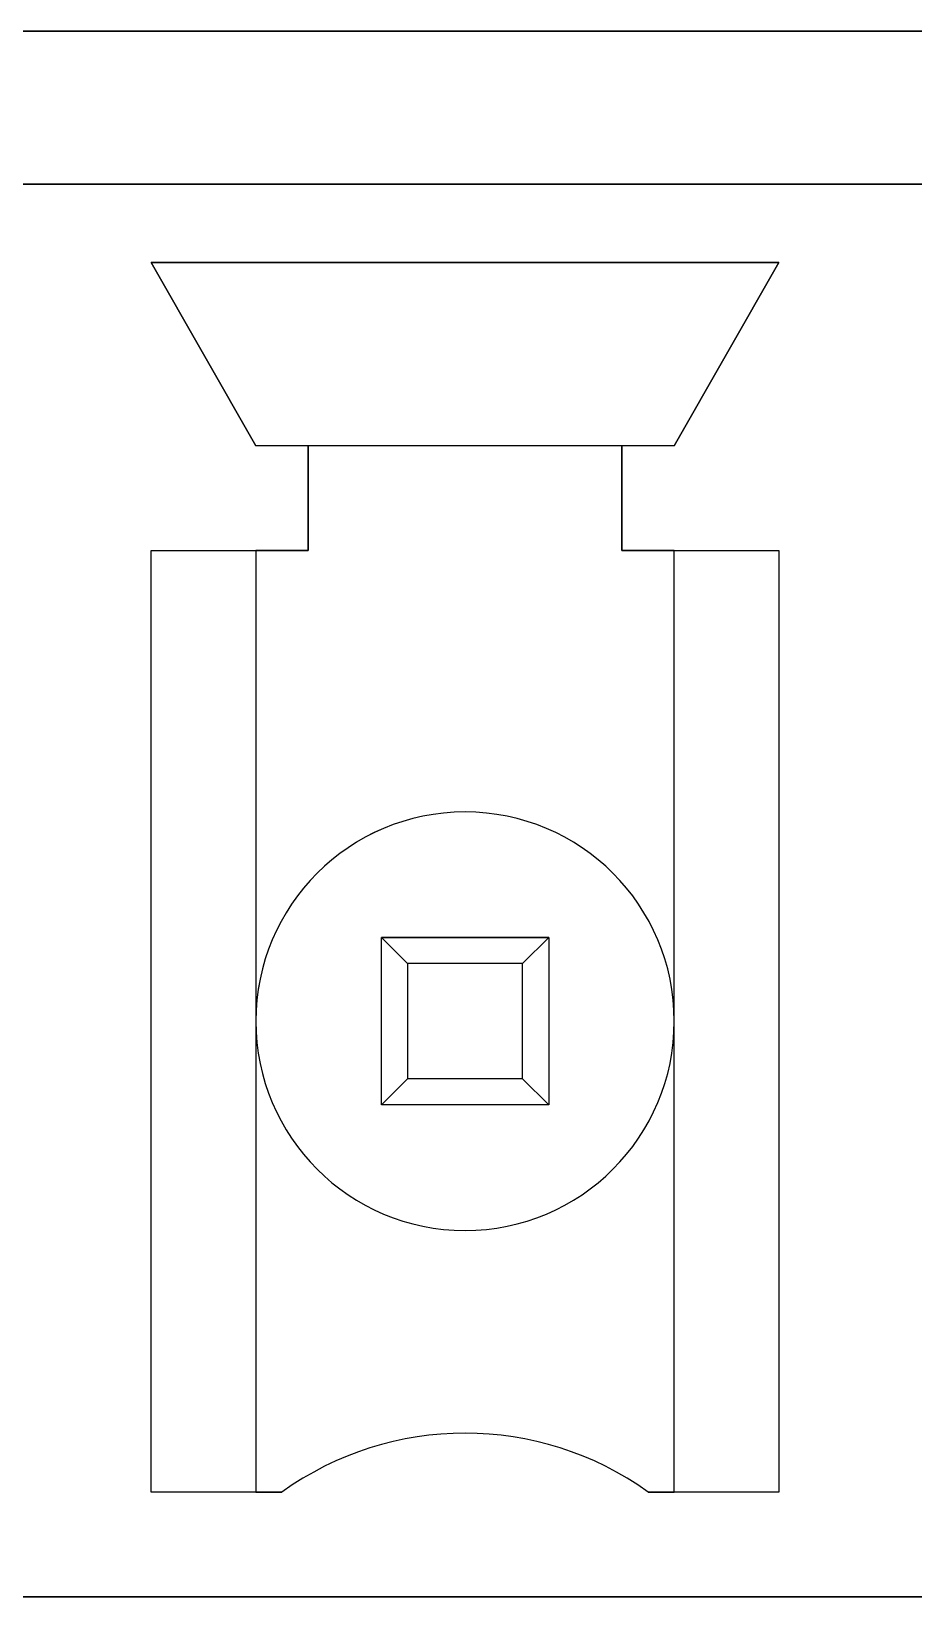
# Model space of a CAD drawing. Header units: millimetres. Extents: x -58 to 58, y -6 to 23.
# Drawn here: x -39.29 to -35.01, y 6.7 to 14.3 of the extents above; entities that cross this region are included whole.
import ezdxf

# ---------------------------------------------------------------- set-up
doc = ezdxf.new("R2010")
doc.units = ezdxf.units.MM
doc.header["$MEASUREMENT"] = 0
doc.layers.add('CL57_ASM', color=7, linetype='CONTINUOUS')

msp = doc.modelspace()

# ---------------------------------------------------------------- linework, layer by layer
at = {"layer": 'CL57_ASM'}
for p, q in [((42.2, 14.3, -1), (-43.8, 14.3, -1)), ((-43.8, 14.3), (42.2, 14.3)), ((-43.8, 14.3), (42.2, 14.3)), ((42.2, 14.3, -1), (-43.8, 14.3, -1)), ((42.2, 14.3, -1), (-43.8, 14.3, -1)), ((-43.8, 14.3), (42.2, 14.3)), ((-43.8, 14.3), (42.2, 14.3)), ((42.2, 14.3, -1), (-43.8, 14.3, -1)), ((42.2, 14.3, -1), (-43.8, 14.3, -1)), ((-43.8, 14.3), (42.2, 14.3)), ((-43.8, 14.3), (42.2, 14.3)), ((42.2, 14.3, -1), (-43.8, 14.3, -1)), ((-43.6, 13.558, -9.144), (-30.773, 13.558, -9.144)), ((-30.773, 13.558), (-43.6, 13.558)), ((-43.6, 13.558, -9.144), (-30.773, 13.558, -9.144)), ((-30.773, 13.558), (-43.6, 13.558)), ((-43.6, 13.558, -9.144), (-30.773, 13.558, -9.144)), ((-30.773, 13.558), (-43.6, 13.558)), ((-43.6, 13.558, -9.144), (-30.773, 13.558, -9.144)), ((-30.773, 13.558), (-43.6, 13.558)), ((-43.6, 13.558, -9.144), (-30.773, 13.558, -9.144)), ((-30.773, 13.558), (-43.6, 13.558)), ((-43.6, 13.558, -9.144), (-30.773, 13.558, -9.144)), ((-30.773, 13.558), (-43.6, 13.558)), ((-38.7105, 13.177), (-38.2025, 12.288)), ((-38.7105, 13.177), (-35.6625, 13.177)), ((-38.2025, 12.288, -8.128), (-38.7105, 13.177, -8.128)), ((-35.6625, 13.177, -8.128), (-38.7105, 13.177, -8.128)), ((-38.7105, 13.177), (-35.6625, 13.177)), ((-35.6625, 13.177, -8.128), (-38.7105, 13.177, -8.128)), ((-38.7105, 13.177), (-38.7105, 13.177, -8.128)), ((-38.7105, 13.177), (-38.7105, 13.177, -8.128)), ((-38.7105, 13.177), (-38.2025, 12.288)), ((-38.2025, 12.288, -8.128), (-38.7105, 13.177, -8.128)), ((-38.7105, 13.177), (-38.2025, 12.288)), ((-38.7105, 13.177), (-35.6625, 13.177)), ((-38.2025, 12.288, -8.128), (-38.7105, 13.177, -8.128)), ((-35.6625, 13.177, -8.128), (-38.7105, 13.177, -8.128)), ((-38.7105, 13.177), (-35.6625, 13.177)), ((-35.6625, 13.177, -8.128), (-38.7105, 13.177, -8.128)), ((-38.7105, 13.177), (-38.7105, 13.177, -8.128)), ((-38.7105, 13.177), (-38.7105, 13.177, -8.128)), ((-38.7105, 13.177), (-38.2025, 12.288)), ((-38.2025, 12.288, -8.128), (-38.7105, 13.177, -8.128)), ((-38.7105, 13.177), (-38.2025, 12.288)), ((-38.7105, 13.177), (-35.6625, 13.177)), ((-38.2025, 12.288, -8.128), (-38.7105, 13.177, -8.128)), ((-35.6625, 13.177, -8.128), (-38.7105, 13.177, -8.128)), ((-38.7105, 13.177), (-35.6625, 13.177)), ((-35.6625, 13.177, -8.128), (-38.7105, 13.177, -8.128)), ((-38.7105, 13.177), (-38.7105, 13.177, -8.128)), ((-38.7105, 13.177), (-38.7105, 13.177, -8.128)), ((-38.7105, 13.177), (-38.2025, 12.288)), ((-38.2025, 12.288, -8.128), (-38.7105, 13.177, -8.128)), ((-36.1705, 12.288), (-35.6625, 13.177)), ((-35.6625, 13.177, -8.128), (-36.1705, 12.288, -8.128)), ((-35.6625, 13.177, -8.128), (-36.1705, 12.288, -8.128)), ((-36.1705, 12.288), (-35.6625, 13.177)), ((-36.1705, 12.288), (-35.6625, 13.177)), ((-35.6625, 13.177, -8.128), (-36.1705, 12.288, -8.128)), ((-35.6625, 13.177, -8.128), (-36.1705, 12.288, -8.128)), ((-36.1705, 12.288), (-35.6625, 13.177)), ((-36.1705, 12.288), (-35.6625, 13.177)), ((-35.6625, 13.177, -8.128), (-36.1705, 12.288, -8.128)), ((-35.6625, 13.177, -8.128), (-36.1705, 12.288, -8.128)), ((-36.1705, 12.288), (-35.6625, 13.177)), ((-35.6625, 13.177, -8.128), (-35.6625, 13.177)), ((-35.6625, 13.177, -8.128), (-35.6625, 13.177)), ((-35.6625, 13.177, -8.128), (-35.6625, 13.177)), ((-35.6625, 13.177, -8.128), (-35.6625, 13.177)), ((-35.6625, 13.177, -8.128), (-35.6625, 13.177)), ((-35.6625, 13.177, -8.128), (-35.6625, 13.177)), ((-37.9485, 12.288), (-38.2025, 12.288)), ((-38.2025, 12.288, -8.128), (-38.2025, 12.288)), ((-37.9485, 12.288), (-38.2025, 12.288)), ((-36.1705, 12.288, -8.128), (-38.2025, 12.288, -8.128)), ((-36.1705, 12.288, -8.128), (-38.2025, 12.288, -8.128)), ((-38.2025, 12.288, -8.128), (-38.2025, 12.288)), ((-37.9485, 12.288), (-38.2025, 12.288)), ((-38.2025, 12.288, -8.128), (-38.2025, 12.288)), ((-37.9485, 12.288), (-38.2025, 12.288)), ((-36.1705, 12.288, -8.128), (-38.2025, 12.288, -8.128)), ((-36.1705, 12.288, -8.128), (-38.2025, 12.288, -8.128)), ((-38.2025, 12.288, -8.128), (-38.2025, 12.288)), ((-37.9485, 12.288), (-38.2025, 12.288)), ((-38.2025, 12.288, -8.128), (-38.2025, 12.288)), ((-37.9485, 12.288), (-38.2025, 12.288)), ((-36.1705, 12.288, -8.128), (-38.2025, 12.288, -8.128)), ((-36.1705, 12.288, -8.128), (-38.2025, 12.288, -8.128)), ((-38.2025, 12.288, -8.128), (-38.2025, 12.288)), ((-37.9485, 11.78), (-37.9485, 12.288)), ((-37.9485, 12.288, -6.985), (-37.9485, 11.78, -6.985)), ((-36.4245, 12.288, -6.985), (-37.9485, 12.288, -6.985)), ((-37.9485, 12.288), (-37.9485, 12.288, -6.985)), ((-36.4245, 12.288, -6.985), (-37.9485, 12.288, -6.985)), ((-37.9485, 12.288, -6.985), (-37.9485, 11.78, -6.985)), ((-37.9485, 12.288), (-37.9485, 12.288, -6.985)), ((-37.9485, 11.78), (-37.9485, 12.288)), ((-37.9485, 11.78), (-37.9485, 12.288)), ((-37.9485, 12.288, -6.985), (-37.9485, 11.78, -6.985)), ((-36.4245, 12.288, -6.985), (-37.9485, 12.288, -6.985)), ((-37.9485, 12.288), (-37.9485, 12.288, -6.985)), ((-36.4245, 12.288, -6.985), (-37.9485, 12.288, -6.985)), ((-37.9485, 12.288, -6.985), (-37.9485, 11.78, -6.985)), ((-37.9485, 12.288), (-37.9485, 12.288, -6.985)), ((-37.9485, 11.78), (-37.9485, 12.288)), ((-37.9485, 11.78), (-37.9485, 12.288)), ((-37.9485, 12.288, -6.985), (-37.9485, 11.78, -6.985)), ((-36.4245, 12.288, -6.985), (-37.9485, 12.288, -6.985)), ((-37.9485, 12.288), (-37.9485, 12.288, -6.985)), ((-36.4245, 12.288, -6.985), (-37.9485, 12.288, -6.985)), ((-37.9485, 12.288, -6.985), (-37.9485, 11.78, -6.985)), ((-37.9485, 12.288), (-37.9485, 12.288, -6.985)), ((-37.9485, 11.78), (-37.9485, 12.288)), ((-36.1705, 12.288), (-36.4245, 12.288)), ((-36.4245, 12.288), (-36.4245, 11.78)), ((-36.4245, 11.78, -6.985), (-36.4245, 12.288, -6.985)), ((-36.4245, 12.288, -6.985), (-36.4245, 12.288)), ((-36.1705, 12.288), (-36.4245, 12.288)), ((-36.4245, 11.78, -6.985), (-36.4245, 12.288, -6.985)), ((-36.4245, 12.288, -6.985), (-36.4245, 12.288)), ((-36.4245, 12.288), (-36.4245, 11.78)), ((-36.1705, 12.288), (-36.4245, 12.288)), ((-36.4245, 12.288), (-36.4245, 11.78)), ((-36.4245, 11.78, -6.985), (-36.4245, 12.288, -6.985)), ((-36.4245, 12.288, -6.985), (-36.4245, 12.288)), ((-36.1705, 12.288), (-36.4245, 12.288)), ((-36.4245, 11.78, -6.985), (-36.4245, 12.288, -6.985)), ((-36.4245, 12.288, -6.985), (-36.4245, 12.288)), ((-36.4245, 12.288), (-36.4245, 11.78)), ((-36.1705, 12.288), (-36.4245, 12.288)), ((-36.4245, 12.288), (-36.4245, 11.78)), ((-36.4245, 11.78, -6.985), (-36.4245, 12.288, -6.985)), ((-36.4245, 12.288, -6.985), (-36.4245, 12.288)), ((-36.1705, 12.288), (-36.4245, 12.288)), ((-36.4245, 11.78, -6.985), (-36.4245, 12.288, -6.985)), ((-36.4245, 12.288, -6.985), (-36.4245, 12.288)), ((-36.4245, 12.288), (-36.4245, 11.78)), ((-36.1705, 12.288), (-36.1705, 12.288, -8.128)), ((-36.1705, 12.288), (-36.1705, 12.288, -8.128)), ((-36.1705, 12.288), (-36.1705, 12.288, -8.128)), ((-36.1705, 12.288), (-36.1705, 12.288, -8.128)), ((-36.1705, 12.288), (-36.1705, 12.288, -8.128)), ((-36.1705, 12.288), (-36.1705, 12.288, -8.128)), ((-38.7105, 7.208), (-38.7105, 11.78)), ((-38.7105, 11.78), (-37.9485, 11.78)), ((-38.7105, 11.78), (-37.9485, 11.78)), ((-38.7105, 11.78, -8.128), (-38.2025, 11.78, -8.128)), ((-38.7105, 11.78), (-38.7105, 11.78, -8.128)), ((-38.7105, 7.208, -8.128), (-38.7105, 11.78, -8.128)), ((-38.7105, 11.78), (-38.7105, 11.78, -8.128)), ((-38.7105, 7.208), (-38.7105, 11.78)), ((-38.7105, 7.208, -8.128), (-38.7105, 11.78, -8.128)), ((-38.7105, 11.78, -8.128), (-38.2025, 11.78, -8.128)), ((-38.7105, 7.208), (-38.7105, 11.78)), ((-38.7105, 11.78), (-37.9485, 11.78)), ((-38.7105, 11.78), (-37.9485, 11.78)), ((-38.7105, 11.78, -8.128), (-38.2025, 11.78, -8.128)), ((-38.7105, 11.78), (-38.7105, 11.78, -8.128)), ((-38.7105, 7.208, -8.128), (-38.7105, 11.78, -8.128)), ((-38.7105, 11.78), (-38.7105, 11.78, -8.128)), ((-38.7105, 7.208), (-38.7105, 11.78)), ((-38.7105, 7.208, -8.128), (-38.7105, 11.78, -8.128)), ((-38.7105, 11.78, -8.128), (-38.2025, 11.78, -8.128)), ((-38.7105, 7.208), (-38.7105, 11.78)), ((-38.7105, 11.78), (-37.9485, 11.78)), ((-38.7105, 11.78), (-37.9485, 11.78)), ((-38.7105, 11.78, -8.128), (-38.2025, 11.78, -8.128)), ((-38.7105, 11.78), (-38.7105, 11.78, -8.128)), ((-38.7105, 7.208, -8.128), (-38.7105, 11.78, -8.128)), ((-38.7105, 11.78), (-38.7105, 11.78, -8.128)), ((-38.7105, 7.208), (-38.7105, 11.78)), ((-38.7105, 7.208, -8.128), (-38.7105, 11.78, -8.128)), ((-38.7105, 11.78, -8.128), (-38.2025, 11.78, -8.128)), ((-37.9485, 11.78, -6.985), (-38.2025, 11.78, -6.985)), ((-38.2025, 11.78, -6.985), (-38.2025, 9.49418, -6.985)), ((-37.9485, 11.78, -6.985), (-38.2025, 11.78, -6.985)), ((-38.2025, 11.78, -8.128), (-38.2025, 11.78, -6.985)), ((-38.2025, 11.78, -8.128), (-38.2025, 11.78, -6.985)), ((-38.2025, 11.78, -6.985), (-38.2025, 9.49418, -6.985)), ((-38.2025, 11.78, -8.128), (-38.2025, 7.208, -8.128)), ((-38.2025, 11.78, -8.128), (-38.2025, 7.208, -8.128)), ((-37.9485, 11.78, -6.985), (-38.2025, 11.78, -6.985)), ((-38.2025, 11.78, -6.985), (-38.2025, 9.49418, -6.985)), ((-37.9485, 11.78, -6.985), (-38.2025, 11.78, -6.985)), ((-38.2025, 11.78, -8.128), (-38.2025, 11.78, -6.985)), ((-38.2025, 11.78, -8.128), (-38.2025, 11.78, -6.985)), ((-38.2025, 11.78, -6.985), (-38.2025, 9.49418, -6.985)), ((-38.2025, 11.78, -8.128), (-38.2025, 7.208, -8.128)), ((-38.2025, 11.78, -8.128), (-38.2025, 7.208, -8.128)), ((-37.9485, 11.78, -6.985), (-38.2025, 11.78, -6.985)), ((-38.2025, 11.78, -6.985), (-38.2025, 9.49418, -6.985)), ((-37.9485, 11.78, -6.985), (-38.2025, 11.78, -6.985)), ((-38.2025, 11.78, -8.128), (-38.2025, 11.78, -6.985)), ((-38.2025, 11.78, -8.128), (-38.2025, 11.78, -6.985)), ((-38.2025, 11.78, -6.985), (-38.2025, 9.49418, -6.985)), ((-38.2025, 11.78, -8.128), (-38.2025, 7.208, -8.128)), ((-38.2025, 11.78, -8.128), (-38.2025, 7.208, -8.128)), ((-37.9485, 11.78), (-37.9485, 11.78, -6.985)), ((-37.9485, 11.78), (-37.9485, 11.78, -6.985)), ((-37.9485, 11.78), (-37.9485, 11.78, -6.985)), ((-37.9485, 11.78), (-37.9485, 11.78, -6.985)), ((-37.9485, 11.78), (-37.9485, 11.78, -6.985)), ((-37.9485, 11.78), (-37.9485, 11.78, -6.985)), ((-36.4245, 11.78), (-35.6625, 11.78)), ((-36.1705, 11.78, -6.985), (-36.4245, 11.78, -6.985)), ((-36.4245, 11.78, -6.985), (-36.4245, 11.78)), ((-36.4245, 11.78), (-35.6625, 11.78)), ((-36.1705, 11.78, -6.985), (-36.4245, 11.78, -6.985)), ((-36.4245, 11.78, -6.985), (-36.4245, 11.78)), ((-36.4245, 11.78), (-35.6625, 11.78)), ((-36.1705, 11.78, -6.985), (-36.4245, 11.78, -6.985)), ((-36.4245, 11.78, -6.985), (-36.4245, 11.78)), ((-36.4245, 11.78), (-35.6625, 11.78)), ((-36.1705, 11.78, -6.985), (-36.4245, 11.78, -6.985)), ((-36.4245, 11.78, -6.985), (-36.4245, 11.78)), ((-36.4245, 11.78), (-35.6625, 11.78)), ((-36.1705, 11.78, -6.985), (-36.4245, 11.78, -6.985)), ((-36.4245, 11.78, -6.985), (-36.4245, 11.78)), ((-36.4245, 11.78), (-35.6625, 11.78)), ((-36.1705, 11.78, -6.985), (-36.4245, 11.78, -6.985)), ((-36.4245, 11.78, -6.985), (-36.4245, 11.78)), ((-36.1705, 9.494, -6.985), (-36.1705, 11.78, -6.985)), ((-36.1705, 11.78, -8.128), (-35.6625, 11.78, -8.128)), ((-36.1705, 11.78, -6.985), (-36.1705, 11.78, -8.128)), ((-36.1705, 9.494, -6.985), (-36.1705, 11.78, -6.985)), ((-36.1705, 7.208, -8.128), (-36.1705, 11.78, -8.128)), ((-36.1705, 11.78, -6.985), (-36.1705, 11.78, -8.128)), ((-36.1705, 7.208, -8.128), (-36.1705, 11.78, -8.128)), ((-36.1705, 11.78, -8.128), (-35.6625, 11.78, -8.128)), ((-36.1705, 9.494, -6.985), (-36.1705, 11.78, -6.985)), ((-36.1705, 11.78, -8.128), (-35.6625, 11.78, -8.128)), ((-36.1705, 11.78, -6.985), (-36.1705, 11.78, -8.128)), ((-36.1705, 9.494, -6.985), (-36.1705, 11.78, -6.985)), ((-36.1705, 7.208, -8.128), (-36.1705, 11.78, -8.128)), ((-36.1705, 11.78, -6.985), (-36.1705, 11.78, -8.128)), ((-36.1705, 7.208, -8.128), (-36.1705, 11.78, -8.128)), ((-36.1705, 11.78, -8.128), (-35.6625, 11.78, -8.128)), ((-36.1705, 9.494, -6.985), (-36.1705, 11.78, -6.985)), ((-36.1705, 11.78, -8.128), (-35.6625, 11.78, -8.128)), ((-36.1705, 11.78, -6.985), (-36.1705, 11.78, -8.128)), ((-36.1705, 9.494, -6.985), (-36.1705, 11.78, -6.985)), ((-36.1705, 7.208, -8.128), (-36.1705, 11.78, -8.128)), ((-36.1705, 11.78, -6.985), (-36.1705, 11.78, -8.128)), ((-36.1705, 7.208, -8.128), (-36.1705, 11.78, -8.128)), ((-36.1705, 11.78, -8.128), (-35.6625, 11.78, -8.128)), ((-35.6625, 11.78), (-35.6625, 7.208)), ((-35.6625, 11.78, -8.128), (-35.6625, 11.78)), ((-35.6625, 11.78, -8.128), (-35.6625, 7.208, -8.128)), ((-35.6625, 11.78, -8.128), (-35.6625, 11.78)), ((-35.6625, 11.78), (-35.6625, 7.208)), ((-35.6625, 11.78, -8.128), (-35.6625, 7.208, -8.128)), ((-35.6625, 11.78), (-35.6625, 7.208)), ((-35.6625, 11.78, -8.128), (-35.6625, 11.78)), ((-35.6625, 11.78, -8.128), (-35.6625, 7.208, -8.128)), ((-35.6625, 11.78, -8.128), (-35.6625, 11.78)), ((-35.6625, 11.78), (-35.6625, 7.208)), ((-35.6625, 11.78, -8.128), (-35.6625, 7.208, -8.128)), ((-35.6625, 11.78), (-35.6625, 7.208)), ((-35.6625, 11.78, -8.128), (-35.6625, 11.78)), ((-35.6625, 11.78, -8.128), (-35.6625, 7.208, -8.128)), ((-35.6625, 11.78, -8.128), (-35.6625, 11.78)), ((-35.6625, 11.78), (-35.6625, 7.208)), ((-35.6625, 11.78, -8.128), (-35.6625, 7.208, -8.128)), ((-37.1865, 10.51, -5.969), (-37.1865, 10.51, -6.985)), ((-37.1865, 10.51, -5.969), (-37.1865, 10.51, -6.985)), ((-37.1865, 10.51, -5.969), (-37.1865, 10.51, -6.985)), ((-37.1865, 10.51, -5.969), (-37.1865, 10.51, -6.985)), ((-37.1865, 10.51, -5.969), (-37.1865, 10.51, -6.985)), ((-37.1865, 10.51, -5.969), (-37.1865, 10.51, -6.985)), ((-37.5929, 9.0876, -5.969), (-37.5929, 9.9004, -5.969)), ((-37.5929, 9.9004, -5.969), (-36.7801, 9.9004, -5.969)), ((-37.5929, 9.9004, -2.032), (-37.4659, 9.7734, -1.27)), ((-36.7801, 9.9004, -2.032), (-37.5929, 9.9004, -2.032)), ((-37.5929, 9.9004, -5.969), (-37.5929, 9.9004, -2.032)), ((-36.7801, 9.9004, -2.032), (-37.5929, 9.9004, -2.032)), ((-37.5929, 9.9004, -5.969), (-36.7801, 9.9004, -5.969)), ((-37.5929, 9.0876, -5.969), (-37.5929, 9.9004, -5.969)), ((-37.5929, 9.9004, -5.969), (-37.5929, 9.9004, -2.032)), ((-37.5929, 9.0876, -2.032), (-37.5929, 9.9004, -2.032)), ((-37.5929, 9.0876, -2.032), (-37.5929, 9.9004, -2.032)), ((-37.5929, 9.9004, -2.032), (-37.4659, 9.7734, -1.27)), ((-37.5929, 9.0876, -5.969), (-37.5929, 9.9004, -5.969)), ((-37.5929, 9.9004, -5.969), (-36.7801, 9.9004, -5.969)), ((-37.5929, 9.9004, -2.032), (-37.4659, 9.7734, -1.27)), ((-36.7801, 9.9004, -2.032), (-37.5929, 9.9004, -2.032)), ((-37.5929, 9.9004, -5.969), (-37.5929, 9.9004, -2.032)), ((-36.7801, 9.9004, -2.032), (-37.5929, 9.9004, -2.032)), ((-37.5929, 9.9004, -5.969), (-36.7801, 9.9004, -5.969)), ((-37.5929, 9.0876, -5.969), (-37.5929, 9.9004, -5.969)), ((-37.5929, 9.9004, -5.969), (-37.5929, 9.9004, -2.032)), ((-37.5929, 9.0876, -2.032), (-37.5929, 9.9004, -2.032)), ((-37.5929, 9.0876, -2.032), (-37.5929, 9.9004, -2.032)), ((-37.5929, 9.9004, -2.032), (-37.4659, 9.7734, -1.27)), ((-37.5929, 9.0876, -5.969), (-37.5929, 9.9004, -5.969)), ((-37.5929, 9.9004, -5.969), (-36.7801, 9.9004, -5.969)), ((-37.5929, 9.9004, -2.032), (-37.4659, 9.7734, -1.27)), ((-36.7801, 9.9004, -2.032), (-37.5929, 9.9004, -2.032)), ((-37.5929, 9.9004, -5.969), (-37.5929, 9.9004, -2.032)), ((-36.7801, 9.9004, -2.032), (-37.5929, 9.9004, -2.032)), ((-37.5929, 9.9004, -5.969), (-36.7801, 9.9004, -5.969)), ((-37.5929, 9.0876, -5.969), (-37.5929, 9.9004, -5.969)), ((-37.5929, 9.9004, -5.969), (-37.5929, 9.9004, -2.032)), ((-37.5929, 9.0876, -2.032), (-37.5929, 9.9004, -2.032)), ((-37.5929, 9.0876, -2.032), (-37.5929, 9.9004, -2.032)), ((-37.5929, 9.9004, -2.032), (-37.4659, 9.7734, -1.27)), ((-36.9071, 9.7734, -1.27), (-36.7801, 9.9004, -2.032)), ((-36.9071, 9.7734, -1.27), (-36.7801, 9.9004, -2.032)), ((-36.9071, 9.7734, -1.27), (-36.7801, 9.9004, -2.032)), ((-36.9071, 9.7734, -1.27), (-36.7801, 9.9004, -2.032)), ((-36.9071, 9.7734, -1.27), (-36.7801, 9.9004, -2.032)), ((-36.9071, 9.7734, -1.27), (-36.7801, 9.9004, -2.032)), ((-36.7801, 9.9004, -5.969), (-36.7801, 9.0876, -5.969)), ((-36.7801, 9.9004, -2.032), (-36.7801, 9.9004, -5.969)), ((-36.7801, 9.9004, -2.032), (-36.7801, 9.9004, -5.969)), ((-36.7801, 9.9004, -2.032), (-36.7801, 9.0876, -2.032)), ((-36.7801, 9.9004, -5.969), (-36.7801, 9.0876, -5.969)), ((-36.7801, 9.9004, -2.032), (-36.7801, 9.0876, -2.032)), ((-36.7801, 9.9004, -5.969), (-36.7801, 9.0876, -5.969)), ((-36.7801, 9.9004, -2.032), (-36.7801, 9.9004, -5.969)), ((-36.7801, 9.9004, -2.032), (-36.7801, 9.9004, -5.969)), ((-36.7801, 9.9004, -2.032), (-36.7801, 9.0876, -2.032)), ((-36.7801, 9.9004, -5.969), (-36.7801, 9.0876, -5.969)), ((-36.7801, 9.9004, -2.032), (-36.7801, 9.0876, -2.032)), ((-36.7801, 9.9004, -5.969), (-36.7801, 9.0876, -5.969)), ((-36.7801, 9.9004, -2.032), (-36.7801, 9.9004, -5.969)), ((-36.7801, 9.9004, -2.032), (-36.7801, 9.9004, -5.969)), ((-36.7801, 9.9004, -2.032), (-36.7801, 9.0876, -2.032)), ((-36.7801, 9.9004, -5.969), (-36.7801, 9.0876, -5.969)), ((-36.7801, 9.9004, -2.032), (-36.7801, 9.0876, -2.032)), ((-37.4659, 9.7734, -1.27), (-37.4659, 9.2146, -1.27)), ((-36.9071, 9.7734, -1.27), (-37.4659, 9.7734, -1.27)), ((-36.9071, 9.7734, -1.27), (-37.4659, 9.7734, -1.27)), ((-37.4659, 9.7734, -1.27), (-37.4659, 9.2146, -1.27)), ((-37.4659, 9.7734, -1.27), (-37.4659, 9.2146, -1.27)), ((-36.9071, 9.7734, -1.27), (-37.4659, 9.7734, -1.27)), ((-36.9071, 9.7734, -1.27), (-37.4659, 9.7734, -1.27)), ((-37.4659, 9.7734, -1.27), (-37.4659, 9.2146, -1.27)), ((-37.4659, 9.7734, -1.27), (-37.4659, 9.2146, -1.27)), ((-36.9071, 9.7734, -1.27), (-37.4659, 9.7734, -1.27)), ((-36.9071, 9.7734, -1.27), (-37.4659, 9.7734, -1.27)), ((-37.4659, 9.7734, -1.27), (-37.4659, 9.2146, -1.27)), ((-36.9071, 9.2146, -1.27), (-36.9071, 9.7734, -1.27)), ((-36.9071, 9.2146, -1.27), (-36.9071, 9.7734, -1.27)), ((-36.9071, 9.2146, -1.27), (-36.9071, 9.7734, -1.27)), ((-36.9071, 9.2146, -1.27), (-36.9071, 9.7734, -1.27)), ((-36.9071, 9.2146, -1.27), (-36.9071, 9.7734, -1.27)), ((-36.9071, 9.2146, -1.27), (-36.9071, 9.7734, -1.27)), ((-38.2025, 9.494, -6.985), (-38.2025, 7.208, -6.985)), ((-38.2025, 9.494, -6.985), (-38.2025, 7.208, -6.985)), ((-38.2025, 9.494, -6.985), (-38.2025, 7.208, -6.985)), ((-38.2025, 9.494, -6.985), (-38.2025, 7.208, -6.985)), ((-38.2025, 9.494, -6.985), (-38.2025, 7.208, -6.985)), ((-38.2025, 9.494, -6.985), (-38.2025, 7.208, -6.985)), ((-36.1705, 7.208, -6.985), (-36.1705, 9.494, -6.985)), ((-36.1705, 7.208, -6.985), (-36.1705, 9.494, -6.985)), ((-36.1705, 7.208, -6.985), (-36.1705, 9.494, -6.985)), ((-36.1705, 7.208, -6.985), (-36.1705, 9.494, -6.985)), ((-36.1705, 7.208, -6.985), (-36.1705, 9.494, -6.985)), ((-36.1705, 7.208, -6.985), (-36.1705, 9.494, -6.985)), ((-37.4659, 9.2146, -1.27), (-37.5929, 9.0876, -2.032)), ((-37.4659, 9.2146, -1.27), (-37.5929, 9.0876, -2.032)), ((-37.4659, 9.2146, -1.27), (-37.5929, 9.0876, -2.032)), ((-37.4659, 9.2146, -1.27), (-37.5929, 9.0876, -2.032)), ((-37.4659, 9.2146, -1.27), (-37.5929, 9.0876, -2.032)), ((-37.4659, 9.2146, -1.27), (-37.5929, 9.0876, -2.032)), ((-36.9071, 9.2146, -1.27), (-37.4659, 9.2146, -1.27)), ((-36.9071, 9.2146, -1.27), (-37.4659, 9.2146, -1.27)), ((-36.9071, 9.2146, -1.27), (-37.4659, 9.2146, -1.27)), ((-36.9071, 9.2146, -1.27), (-37.4659, 9.2146, -1.27)), ((-36.9071, 9.2146, -1.27), (-37.4659, 9.2146, -1.27)), ((-36.9071, 9.2146, -1.27), (-37.4659, 9.2146, -1.27)), ((-36.7801, 9.0876, -2.032), (-36.9071, 9.2146, -1.27)), ((-36.7801, 9.0876, -2.032), (-36.9071, 9.2146, -1.27)), ((-36.7801, 9.0876, -2.032), (-36.9071, 9.2146, -1.27)), ((-36.7801, 9.0876, -2.032), (-36.9071, 9.2146, -1.27)), ((-36.7801, 9.0876, -2.032), (-36.9071, 9.2146, -1.27)), ((-36.7801, 9.0876, -2.032), (-36.9071, 9.2146, -1.27)), ((-36.7801, 9.0876, -5.969), (-37.5929, 9.0876, -5.969)), ((-36.7801, 9.0876, -2.032), (-37.5929, 9.0876, -2.032)), ((-36.7801, 9.0876, -5.969), (-37.5929, 9.0876, -5.969)), ((-37.5929, 9.0876, -2.032), (-37.5929, 9.0876, -5.969)), ((-36.7801, 9.0876, -2.032), (-37.5929, 9.0876, -2.032)), ((-37.5929, 9.0876, -2.032), (-37.5929, 9.0876, -5.969)), ((-36.7801, 9.0876, -5.969), (-37.5929, 9.0876, -5.969)), ((-36.7801, 9.0876, -2.032), (-37.5929, 9.0876, -2.032)), ((-36.7801, 9.0876, -5.969), (-37.5929, 9.0876, -5.969)), ((-37.5929, 9.0876, -2.032), (-37.5929, 9.0876, -5.969)), ((-36.7801, 9.0876, -2.032), (-37.5929, 9.0876, -2.032)), ((-37.5929, 9.0876, -2.032), (-37.5929, 9.0876, -5.969)), ((-36.7801, 9.0876, -5.969), (-37.5929, 9.0876, -5.969)), ((-36.7801, 9.0876, -2.032), (-37.5929, 9.0876, -2.032)), ((-36.7801, 9.0876, -5.969), (-37.5929, 9.0876, -5.969)), ((-37.5929, 9.0876, -2.032), (-37.5929, 9.0876, -5.969)), ((-36.7801, 9.0876, -2.032), (-37.5929, 9.0876, -2.032)), ((-37.5929, 9.0876, -2.032), (-37.5929, 9.0876, -5.969)), ((-36.7801, 9.0876, -5.969), (-36.7801, 9.0876, -2.032)), ((-36.7801, 9.0876, -5.969), (-36.7801, 9.0876, -2.032)), ((-36.7801, 9.0876, -5.969), (-36.7801, 9.0876, -2.032)), ((-36.7801, 9.0876, -5.969), (-36.7801, 9.0876, -2.032)), ((-36.7801, 9.0876, -5.969), (-36.7801, 9.0876, -2.032)), ((-36.7801, 9.0876, -5.969), (-36.7801, 9.0876, -2.032)), ((-37.1865, 8.478, -6.985), (-37.1865, 8.478, -5.969)), ((-37.1865, 8.478, -6.985), (-37.1865, 8.478, -5.969)), ((-37.1865, 8.478, -6.985), (-37.1865, 8.478, -5.969)), ((-37.1865, 8.478, -6.985), (-37.1865, 8.478, -5.969)), ((-37.1865, 8.478, -6.985), (-37.1865, 8.478, -5.969)), ((-37.1865, 8.478, -6.985), (-37.1865, 8.478, -5.969)), ((-38.0755, 7.208), (-38.7105, 7.208)), ((-38.2025, 7.208, -8.128), (-38.7105, 7.208, -8.128)), ((-38.7105, 7.208, -8.128), (-38.7105, 7.208)), ((-38.0755, 7.208), (-38.7105, 7.208)), ((-38.7105, 7.208, -8.128), (-38.7105, 7.208)), ((-38.2025, 7.208, -8.128), (-38.7105, 7.208, -8.128)), ((-38.0755, 7.208), (-38.7105, 7.208)), ((-38.2025, 7.208, -8.128), (-38.7105, 7.208, -8.128)), ((-38.7105, 7.208, -8.128), (-38.7105, 7.208)), ((-38.0755, 7.208), (-38.7105, 7.208)), ((-38.7105, 7.208, -8.128), (-38.7105, 7.208)), ((-38.2025, 7.208, -8.128), (-38.7105, 7.208, -8.128)), ((-38.0755, 7.208), (-38.7105, 7.208)), ((-38.2025, 7.208, -8.128), (-38.7105, 7.208, -8.128)), ((-38.7105, 7.208, -8.128), (-38.7105, 7.208)), ((-38.0755, 7.208), (-38.7105, 7.208)), ((-38.7105, 7.208, -8.128), (-38.7105, 7.208)), ((-38.2025, 7.208, -8.128), (-38.7105, 7.208, -8.128)), ((-38.2025, 7.208, -6.985), (-38.0755, 7.208, -6.985)), ((-38.2025, 7.208, -8.128), (-38.2025, 7.208, -6.985)), ((-38.2025, 7.208, -6.985), (-38.0755, 7.208, -6.985)), ((-38.2025, 7.208, -8.128), (-38.2025, 7.208, -6.985)), ((-38.2025, 7.208, -6.985), (-38.0755, 7.208, -6.985)), ((-38.2025, 7.208, -8.128), (-38.2025, 7.208, -6.985)), ((-38.2025, 7.208, -6.985), (-38.0755, 7.208, -6.985)), ((-38.2025, 7.208, -8.128), (-38.2025, 7.208, -6.985)), ((-38.2025, 7.208, -6.985), (-38.0755, 7.208, -6.985)), ((-38.2025, 7.208, -8.128), (-38.2025, 7.208, -6.985)), ((-38.2025, 7.208, -6.985), (-38.0755, 7.208, -6.985)), ((-38.2025, 7.208, -8.128), (-38.2025, 7.208, -6.985)), ((-38.0755, 7.208, -6.985), (-38.0755, 7.208)), ((-38.0755, 7.208, -6.985), (-38.0755, 7.208)), ((-38.0755, 7.208, -6.985), (-38.0755, 7.208)), ((-38.0755, 7.208, -6.985), (-38.0755, 7.208)), ((-38.0755, 7.208, -6.985), (-38.0755, 7.208)), ((-38.0755, 7.208, -6.985), (-38.0755, 7.208)), ((-35.6625, 7.208), (-36.2975, 7.208)), ((-36.2975, 7.208), (-36.2975, 7.208, -6.985)), ((-36.2975, 7.208, -6.985), (-36.1705, 7.208, -6.985)), ((-35.6625, 7.208), (-36.2975, 7.208)), ((-36.2975, 7.208, -6.985), (-36.1705, 7.208, -6.985)), ((-36.2975, 7.208), (-36.2975, 7.208, -6.985)), ((-35.6625, 7.208), (-36.2975, 7.208)), ((-36.2975, 7.208), (-36.2975, 7.208, -6.985)), ((-36.2975, 7.208, -6.985), (-36.1705, 7.208, -6.985)), ((-35.6625, 7.208), (-36.2975, 7.208)), ((-36.2975, 7.208, -6.985), (-36.1705, 7.208, -6.985)), ((-36.2975, 7.208), (-36.2975, 7.208, -6.985)), ((-35.6625, 7.208), (-36.2975, 7.208)), ((-36.2975, 7.208), (-36.2975, 7.208, -6.985)), ((-36.2975, 7.208, -6.985), (-36.1705, 7.208, -6.985)), ((-35.6625, 7.208), (-36.2975, 7.208)), ((-36.2975, 7.208, -6.985), (-36.1705, 7.208, -6.985)), ((-36.2975, 7.208), (-36.2975, 7.208, -6.985)), ((-35.6625, 7.208, -8.128), (-36.1705, 7.208, -8.128)), ((-36.1705, 7.208, -8.128), (-36.1705, 7.208, -6.985)), ((-36.1705, 7.208, -8.128), (-36.1705, 7.208, -6.985)), ((-35.6625, 7.208, -8.128), (-36.1705, 7.208, -8.128)), ((-35.6625, 7.208, -8.128), (-36.1705, 7.208, -8.128)), ((-36.1705, 7.208, -8.128), (-36.1705, 7.208, -6.985)), ((-36.1705, 7.208, -8.128), (-36.1705, 7.208, -6.985)), ((-35.6625, 7.208, -8.128), (-36.1705, 7.208, -8.128)), ((-35.6625, 7.208, -8.128), (-36.1705, 7.208, -8.128)), ((-36.1705, 7.208, -8.128), (-36.1705, 7.208, -6.985)), ((-36.1705, 7.208, -8.128), (-36.1705, 7.208, -6.985)), ((-35.6625, 7.208, -8.128), (-36.1705, 7.208, -8.128)), ((-35.6625, 7.208, -8.128), (-35.6625, 7.208)), ((-35.6625, 7.208, -8.128), (-35.6625, 7.208)), ((-35.6625, 7.208, -8.128), (-35.6625, 7.208)), ((-35.6625, 7.208, -8.128), (-35.6625, 7.208)), ((-35.6625, 7.208, -8.128), (-35.6625, 7.208)), ((-35.6625, 7.208, -8.128), (-35.6625, 7.208)), ((47.5, 6.7, -64.7), (-47.5, 6.7, -64.7)), ((47.5, 6.7, -64.7), (-47.5, 6.7, -64.7)), ((47.5, 6.7, -64.7), (-47.5, 6.7, -64.7)), ((47.5, 6.7, -64.7), (-47.5, 6.7, -64.7)), ((47.5, 6.7, -64.7), (-47.5, 6.7, -64.7)), ((47.5, 6.7, -64.7), (-47.5, 6.7, -64.7)), ((-30.773, 6.7, -2), (-43.6, 6.7, -2)), ((-43.6, 6.7, -9.144), (-30.773, 6.7, -9.144)), ((-30.773, 6.7, -2), (-43.6, 6.7, -2)), ((-30.773, 6.7), (-43.6, 6.7)), ((-43.6, 6.7, -9.144), (-30.773, 6.7, -9.144)), ((-30.773, 6.7), (-43.6, 6.7)), ((-30.773, 6.7, -2), (-43.6, 6.7, -2)), ((-43.6, 6.7, -9.144), (-30.773, 6.7, -9.144)), ((-30.773, 6.7, -2), (-43.6, 6.7, -2)), ((-30.773, 6.7), (-43.6, 6.7)), ((-43.6, 6.7, -9.144), (-30.773, 6.7, -9.144)), ((-30.773, 6.7), (-43.6, 6.7)), ((-30.773, 6.7, -2), (-43.6, 6.7, -2)), ((-43.6, 6.7, -9.144), (-30.773, 6.7, -9.144)), ((-30.773, 6.7, -2), (-43.6, 6.7, -2)), ((-30.773, 6.7), (-43.6, 6.7)), ((-43.6, 6.7, -9.144), (-30.773, 6.7, -9.144)), ((-30.773, 6.7), (-43.6, 6.7))]:
    msp.add_line(p, q, dxfattribs=at)
for centre, radius, start, end in [((-37.1865, 9.494, -5.969), 1.016, 90, -90), ((-37.1865, 9.494, -6.985), 1.016, 90, 179.99), ((-37.1865, 9.494, -6.985), 1.016, 90, 179.99), ((-37.1865, 9.494, -5.969), 1.016, 90, -90), ((-37.1865, 9.494, -5.969), 1.016, 90, -90), ((-37.1865, 9.494, -6.985), 1.016, 90, 179.99), ((-37.1865, 9.494, -6.985), 1.016, 90, 179.99), ((-37.1865, 9.494, -5.969), 1.016, 90, -90), ((-37.1865, 9.494, -5.969), 1.016, 90, -90), ((-37.1865, 9.494, -6.985), 1.016, 90, 179.99), ((-37.1865, 9.494, -6.985), 1.016, 90, 179.99), ((-37.1865, 9.494, -5.969), 1.016, 90, -90), ((-37.1865, 9.494, -6.985), 1.016, 0, 90), ((-37.1865, 9.494, -5.969), 1.016, -90, 90), ((-37.1865, 9.494, -6.985), 1.016, 0, 90), ((-37.1865, 9.494, -5.969), 1.016, -90, 90), ((-37.1865, 9.494, -6.985), 1.016, 0, 90), ((-37.1865, 9.494, -5.969), 1.016, -90, 90), ((-37.1865, 9.494, -6.985), 1.016, 0, 90), ((-37.1865, 9.494, -5.969), 1.016, -90, 90), ((-37.1865, 9.494, -6.985), 1.016, 0, 90), ((-37.1865, 9.494, -5.969), 1.016, -90, 90), ((-37.1865, 9.494, -6.985), 1.016, 0, 90), ((-37.1865, 9.494, -5.969), 1.016, -90, 90), ((-37.1865, 9.494, -6.985), 1.016, 180, -90), ((-37.1865, 9.494, -6.985), 1.016, 180, -90), ((-37.1865, 9.494, -6.985), 1.016, 180, -90), ((-37.1865, 9.494, -6.985), 1.016, 180, -90), ((-37.1865, 9.494, -6.985), 1.016, 180, -90), ((-37.1865, 9.494, -6.985), 1.016, 180, -90), ((-37.1865, 9.494, -6.985), 1.016, -90, 0), ((-37.1865, 9.494, -6.985), 1.016, -90, 0), ((-37.1865, 9.494, -6.985), 1.016, -90, 0), ((-37.1865, 9.494, -6.985), 1.016, -90, 0), ((-37.1865, 9.494, -6.985), 1.016, -90, 0), ((-37.1865, 9.494, -6.985), 1.016, -90, 0), ((-37.1865, 5.97016), 1.524, 54.3147, 125.685), ((-37.1865, 5.97016, -6.985), 1.524, 54.3147, 125.685), ((-37.1865, 5.97016), 1.524, 54.3147, 125.685), ((-37.1865, 5.97016, -6.985), 1.524, 54.3147, 125.685), ((-37.1865, 5.97016), 1.524, 54.3147, 125.685), ((-37.1865, 5.97016, -6.985), 1.524, 54.3147, 125.685), ((-37.1865, 5.97016), 1.524, 54.3147, 125.685), ((-37.1865, 5.97016, -6.985), 1.524, 54.3147, 125.685), ((-37.1865, 5.97016), 1.524, 54.3147, 125.685), ((-37.1865, 5.97016, -6.985), 1.524, 54.3147, 125.685), ((-37.1865, 5.97016), 1.524, 54.3147, 125.685), ((-37.1865, 5.97016, -6.985), 1.524, 54.3147, 125.685)]:
    msp.add_arc(centre, radius, start, end, dxfattribs=at)

doc.saveas('drawing.dxf')
